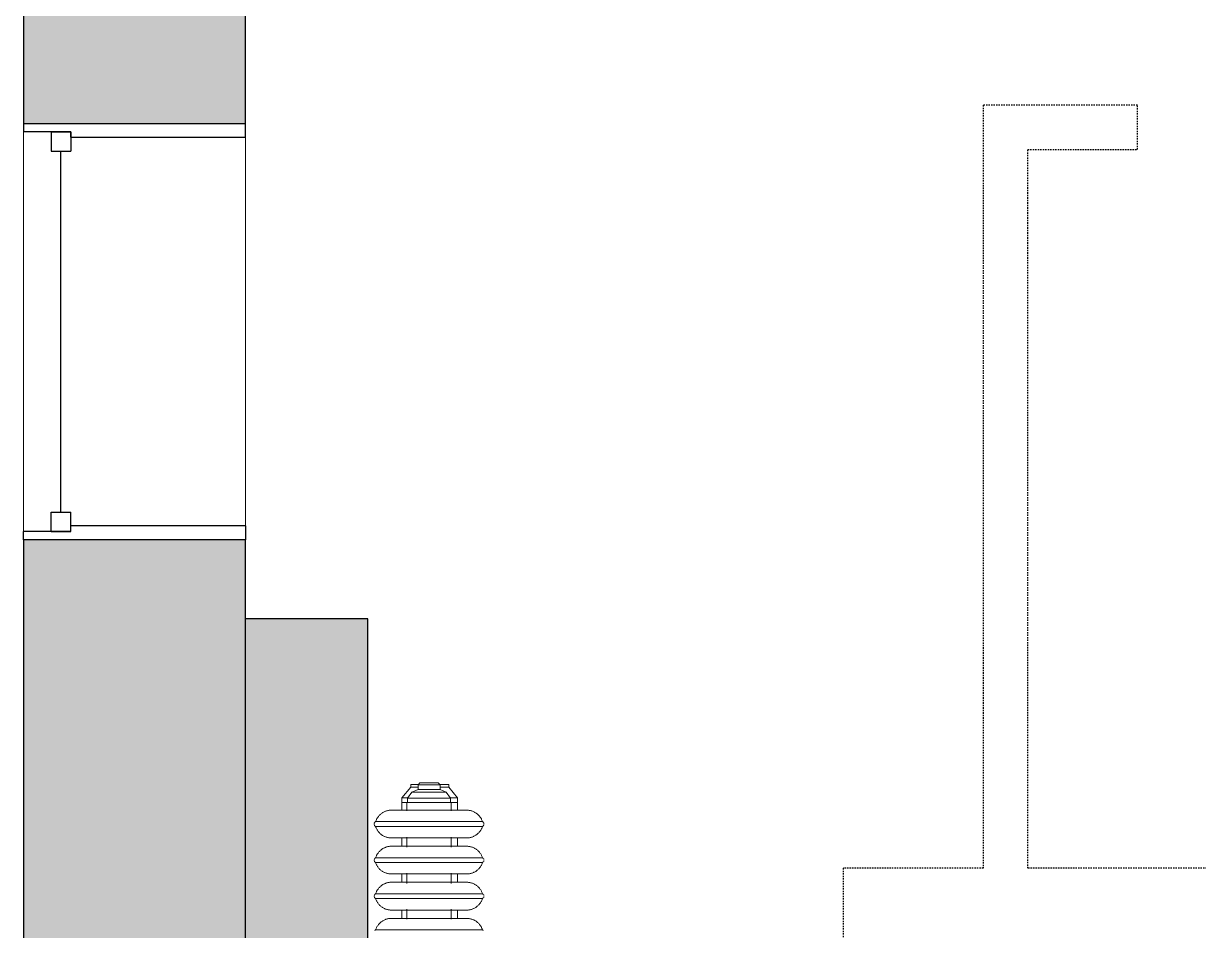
# Model space of a CAD drawing. Header units: inches. Extents: x -1176 to 1507, y -2527 to 978.
# Drawn here: x -1035.1 to -929.2, y 180.8 to 262.5 of the extents above; entities that cross this region are included whole.
import ezdxf

# ---------------------------------------------------------------- set-up
doc = ezdxf.new("R2010")
doc.units = ezdxf.units.IN
doc.header["$MEASUREMENT"] = 0
doc.linetypes.add('Demolished', pattern=[0.1875, 0.125, -0.0625])
for name, color, linetype, lineweight in [('A-GENM', 13, 'Continuous', 18), ('A-GLAZ', 151, 'Continuous', 18), ('A-WALL', 113, 'Continuous', 18), ('A-WALL-PATT', 111, 'Continuous', 18)]:
    doc.layers.add(name, color=color, linetype=linetype, lineweight=lineweight)

# ---------------------------------------------------------------- blocks, each defined once
blk = doc.blocks.new('Double Hung - side window 4_ X 4_6_-6972803-3rd Floor Demo')
at = {"layer": 'A-GLAZ', "color": 8, "lineweight": 30}
for p, q in [((-18.75, 10), (-18, 10)), ((-18, 5.75), (-18, 10)), ((18, 5.75), (18, 10)), ((18.75, 10), (18, 10)), ((-18, 7.5), (-18, 5.75)), ((-18, 7.5), (-16.25, 7.5)), ((-16.25, 7.5), (-16.25, 5.75)), ((16.25, 7.5), (16.25, 5.75)), ((18, 7.5), (16.25, 7.5)), ((18, 7.5), (18, 5.75)), ((-16.25, 6.625), (16.25, 6.625)), ((-18, 5.75), (-16.25, 5.75)), ((-18, 5.75), (-17.5, 5.75)), ((-17.5, -10), (-17.5, 5.75)), ((18, 5.75), (16.25, 5.75)), ((17.5, 5.75), (18, 5.75)), ((17.5, 5.75), (17.5, -10)), ((-17.5, -10), (-18.75, -10)), ((17.5, -10), (18.75, -10))]:
    blk.add_line(p, q, dxfattribs=at)
blk = doc.blocks.new('Cast_Iron_Radiator_8182 - Cast_Iron_Radiator_8182-V33-3rd Floor Demo')
at = {"layer": 'A-GENM', "lineweight": 9}
for p, q in [((4.22, 4.81), (4.19, 4.85)), ((4.22, 1), (4.22, 4.81)), ((7.06, 4.85), (7.03, 4.81)), ((7.03, 1), (7.03, 4.81)), ((7.25, 4.93), (7.21, 4.93)), ((7.29, 4.93), (7.25, 4.93)), ((7.47, 4.81), (7.44, 4.85)), ((7.47, 1), (7.47, 4.81)), ((10.31, 4.85), (10.28, 4.81)), ((10.28, 1), (10.28, 4.81)), ((10.5, 4.93), (10.46, 4.93)), ((10.54, 4.93), (10.5, 4.93)), ((10.72, 4.81), (10.69, 4.85)), ((10.72, 1), (10.72, 4.81)), ((13.56, 4.85), (13.53, 4.81)), ((13.53, 1), (13.53, 4.81)), ((13.75, 4.93), (13.71, 4.93)), ((13.79, 4.93), (13.75, 4.93)), ((13.97, 4.81), (13.94, 4.85)), ((13.97, 1), (13.97, 4.81)), ((6, 2.44), (5.25, 2.44)), ((9.25, 2.44), (8.5, 2.44)), ((12.5, 2.44), (11.75, 2.44)), ((15.7, 2.44), (15, 2.44)), ((16.11, 2.44), (15.7, 2.44)), ((15.7, 2.44), (15.7, 2.29)), ((15.7, 2.3), (15.7, 2.19)), ((15.7, 2.19), (15.7, 2.01)), ((17.06, 1.63), (16.11, 2.44)), ((16.11, 1.94), (16.11, 2.44)), ((6.07, 2), (5.18, 2)), ((9.32, 2), (8.4, 2)), ((12.57, 2), (11.68, 2)), ((15.7, 2), (14.93, 2)), ((15.7, 2), (15.7, -2)), ((16.07, 1.93), (15.7, 1.93)), ((16.62, 1.55), (16.07, 1.93)), ((16.07, 1.93), (16.07, -1.93)), ((16.85, 0.99), (16.62, 1.55)), ((16.62, 1.55), (16.62, -1.55)), ((17.31, 1.63), (17.06, 1.63)), ((17.06, 1.63), (17.06, 1.03)), ((17.31, 1.63), (17.31, 0.98)), ((4.22, -1), (4.22, 1)), ((5.25, -1), (5.25, 1)), ((6, 1), (6, -1)), ((7.03, -1), (7.03, 1)), ((7.47, -1), (7.47, 1)), ((8.5, -1), (8.5, 1)), ((9.25, 1), (9.25, -1)), ((10.28, -1), (10.28, 1)), ((10.72, -1), (10.72, 1)), ((11.75, -1), (11.75, 1)), ((12.5, 1), (12.5, -1)), ((13.53, -1), (13.53, 1)), ((13.97, -1), (13.97, 1)), ((15, -1), (15, 1)), ((17.27, 0.99), (16.85, 0.99)), ((16.85, 0.99), (16.85, -0.99)), ((17.45, 0.82), (17.27, 0.99)), ((17.27, 0.99), (17.27, -0.99)), ((17.45, 0.82), (17.45, -0.82)), ((4.22, -4.81), (4.22, -1)), ((7.03, -4.81), (7.03, -1)), ((7.47, -4.81), (7.47, -1)), ((10.28, -4.81), (10.28, -1)), ((10.72, -4.81), (10.72, -1)), ((13.53, -4.81), (13.53, -1)), ((13.97, -4.81), (13.97, -1)), ((16.62, -1.55), (16.85, -0.99)), ((16.85, -0.99), (17.27, -0.99)), ((17.06, -1.01), (17.06, -1.77)), ((17.27, -0.99), (17.45, -0.82)), ((17.31, -0.96), (17.31, -1.77)), ((5.18, -2), (6.07, -2)), ((8.4, -2), (9.32, -2)), ((11.68, -2), (12.57, -2)), ((14.93, -2), (15.7, -2)), ((15.7, -1.93), (16.07, -1.93)), ((15.7, -2.02), (15.7, -2.29)), ((16.07, -1.93), (16.62, -1.55)), ((16.11, -2.57), (17.06, -1.77)), ((16.11, -2.57), (16.11, -1.92)), ((17.06, -1.77), (17.31, -1.77)), ((5.25, -2.56), (6, -2.56)), ((8.5, -2.56), (9.25, -2.56)), ((11.75, -2.56), (12.5, -2.56)), ((15, -2.56), (15.7, -2.56)), ((15.7, -2.3), (15.7, -2.45)), ((15.7, -2.44), (15.7, -2.55)), ((15.7, -2.56), (15.7, -2.57)), ((15.7, -2.57), (16.11, -2.57)), ((4.19, -4.85), (4.22, -4.81)), ((7.03, -4.81), (7.06, -4.85)), ((7.21, -4.93), (7.25, -4.93)), ((7.25, -4.93), (7.29, -4.93)), ((7.44, -4.85), (7.47, -4.81)), ((10.28, -4.81), (10.31, -4.85)), ((10.46, -4.93), (10.5, -4.93)), ((10.5, -4.93), (10.54, -4.93)), ((10.69, -4.85), (10.72, -4.81)), ((13.53, -4.81), (13.56, -4.85)), ((13.71, -4.93), (13.75, -4.93)), ((13.75, -4.93), (13.79, -4.93)), ((13.94, -4.85), (13.97, -4.81))]:
    blk.add_line(p, q, dxfattribs=at)
at = {"layer": 'A-GENM', "lineweight": 9, "flags": 128}
for points in [[(4.17, 4.88), (4.18, 4.87), (4.18, 4.87), (4.18, 4.86), (4.19, 4.85), (4.19, 4.85)], [(4.22, 4.81), (4.27, 4.79), (4.33, 4.77), (4.39, 4.74), (4.44, 4.72), (4.49, 4.69), (4.54, 4.66), (4.59, 4.62), (4.64, 4.59), (4.69, 4.55), (4.74, 4.51), (4.78, 4.47), (4.82, 4.43), (4.86, 4.39), (4.9, 4.34), (4.94, 4.3), (4.98, 4.25), (5.01, 4.2), (5.04, 4.15), (5.07, 4.1), (5.1, 4.04), (5.12, 3.99), (5.15, 3.93), (5.17, 3.88), (5.19, 3.82), (5.2, 3.76), (5.22, 3.7), (5.23, 3.64), (5.24, 3.58), (5.25, 3.52), (5.25, 3.47), (5.25, 3.41), (5.25, 3.38)], [(6, 3.38), (6, 3.44), (6, 3.5), (6.01, 3.56), (6.02, 3.62), (6.03, 3.68), (6.04, 3.74), (6.06, 3.8), (6.07, 3.85), (6.09, 3.91), (6.12, 3.97), (6.14, 4.02), (6.17, 4.08), (6.2, 4.13), (6.23, 4.18), (6.26, 4.23), (6.29, 4.28), (6.33, 4.33), (6.37, 4.37), (6.41, 4.42), (6.45, 4.46), (6.5, 4.5), (6.54, 4.54), (6.59, 4.58), (6.64, 4.61), (6.69, 4.65), (6.74, 4.68), (6.79, 4.71), (6.84, 4.73), (6.9, 4.76), (6.95, 4.78), (7.01, 4.8)], [(7.06, 4.85), (7.06, 4.85), (7.07, 4.86), (7.07, 4.87), (7.08, 4.87), (7.08, 4.88)], [(7.09, 4.89), (7.1, 4.89), (7.1, 4.9), (7.11, 4.9), (7.12, 4.9)], [(7.13, 4.91), (7.13, 4.92), (7.14, 4.92), (7.15, 4.92), (7.16, 4.92), (7.16, 4.93)], [(7.34, 4.93), (7.35, 4.92), (7.35, 4.92), (7.36, 4.92), (7.37, 4.91), (7.37, 4.91)], [(7.39, 4.9), (7.39, 4.9), (7.4, 4.9), (7.4, 4.89), (7.41, 4.89)], [(7.42, 4.88), (7.43, 4.87), (7.43, 4.87), (7.43, 4.86), (7.44, 4.85), (7.44, 4.85)], [(7.47, 4.81), (7.52, 4.79), (7.58, 4.77), (7.64, 4.74), (7.69, 4.72), (7.74, 4.69), (7.79, 4.66), (7.84, 4.62), (7.89, 4.59), (7.94, 4.55), (7.99, 4.51), (8.03, 4.47), (8.07, 4.43), (8.11, 4.39), (8.15, 4.34), (8.19, 4.3), (8.23, 4.25), (8.26, 4.2), (8.29, 4.15), (8.32, 4.1), (8.35, 4.04), (8.37, 3.99), (8.4, 3.93), (8.42, 3.88), (8.44, 3.82), (8.45, 3.76), (8.47, 3.7), (8.48, 3.64), (8.49, 3.58), (8.5, 3.52), (8.5, 3.47), (8.5, 3.41), (8.5, 3.38)], [(9.25, 3.38), (9.25, 3.44), (9.25, 3.5), (9.26, 3.56), (9.27, 3.62), (9.28, 3.68), (9.29, 3.74), (9.31, 3.8), (9.32, 3.85), (9.34, 3.91), (9.37, 3.97), (9.39, 4.02), (9.42, 4.08), (9.45, 4.13), (9.48, 4.18), (9.51, 4.23), (9.54, 4.28), (9.58, 4.33), (9.62, 4.37), (9.66, 4.42), (9.7, 4.46), (9.75, 4.5), (9.79, 4.54), (9.84, 4.58), (9.89, 4.61), (9.94, 4.65), (9.99, 4.68), (10.04, 4.71), (10.09, 4.73), (10.15, 4.76), (10.2, 4.78), (10.26, 4.8)], [(10.31, 4.85), (10.31, 4.85), (10.32, 4.86), (10.32, 4.87), (10.33, 4.87), (10.33, 4.88)], [(10.34, 4.89), (10.35, 4.89), (10.35, 4.9), (10.36, 4.9), (10.37, 4.9)], [(10.38, 4.91), (10.38, 4.92), (10.39, 4.92), (10.4, 4.92), (10.41, 4.92), (10.41, 4.93)], [(10.59, 4.93), (10.6, 4.92), (10.6, 4.92), (10.61, 4.92), (10.62, 4.91), (10.62, 4.91)], [(10.64, 4.9), (10.64, 4.9), (10.65, 4.9), (10.65, 4.89), (10.66, 4.89)], [(10.67, 4.88), (10.68, 4.87), (10.68, 4.87), (10.68, 4.86), (10.69, 4.85), (10.69, 4.85)], [(10.72, 4.81), (10.77, 4.79), (10.83, 4.77), (10.89, 4.74), (10.94, 4.72), (10.99, 4.69), (11.04, 4.66), (11.09, 4.62), (11.14, 4.59), (11.19, 4.55), (11.24, 4.51), (11.28, 4.47), (11.32, 4.43), (11.36, 4.39), (11.4, 4.34), (11.44, 4.3), (11.48, 4.25), (11.51, 4.2), (11.54, 4.15), (11.57, 4.1), (11.6, 4.04), (11.62, 3.99), (11.65, 3.93), (11.67, 3.88), (11.69, 3.82), (11.7, 3.76), (11.72, 3.7), (11.73, 3.64), (11.74, 3.58), (11.75, 3.52), (11.75, 3.47), (11.75, 3.41), (11.75, 3.38)], [(12.5, 3.38), (12.5, 3.44), (12.5, 3.5), (12.51, 3.56), (12.52, 3.62), (12.53, 3.68), (12.54, 3.74), (12.56, 3.8), (12.57, 3.85), (12.59, 3.91), (12.62, 3.97), (12.64, 4.02), (12.67, 4.08), (12.7, 4.13), (12.73, 4.18), (12.76, 4.23), (12.79, 4.28), (12.83, 4.33), (12.87, 4.37), (12.91, 4.42), (12.95, 4.46), (13, 4.5), (13.04, 4.54), (13.09, 4.58), (13.14, 4.61), (13.19, 4.65), (13.24, 4.68), (13.29, 4.71), (13.34, 4.73), (13.4, 4.76), (13.45, 4.78), (13.51, 4.8)], [(13.56, 4.85), (13.56, 4.85), (13.57, 4.86), (13.57, 4.87), (13.58, 4.87), (13.58, 4.88)], [(13.59, 4.89), (13.6, 4.89), (13.6, 4.9), (13.61, 4.9), (13.62, 4.9)], [(13.63, 4.91), (13.63, 4.92), (13.64, 4.92), (13.65, 4.92), (13.66, 4.92), (13.66, 4.93)], [(13.84, 4.93), (13.85, 4.92), (13.85, 4.92), (13.86, 4.92), (13.87, 4.91), (13.87, 4.91)], [(13.89, 4.9), (13.89, 4.9), (13.9, 4.9), (13.9, 4.89), (13.91, 4.89)], [(13.92, 4.88), (13.93, 4.87), (13.93, 4.87), (13.93, 4.86), (13.94, 4.85), (13.94, 4.85)], [(13.97, 4.81), (14.02, 4.79), (14.08, 4.77), (14.14, 4.74), (14.19, 4.72), (14.24, 4.69), (14.29, 4.66), (14.34, 4.62), (14.39, 4.59), (14.44, 4.55), (14.49, 4.51), (14.53, 4.47), (14.57, 4.43), (14.61, 4.39), (14.65, 4.34), (14.69, 4.3), (14.73, 4.25), (14.76, 4.2), (14.79, 4.15), (14.82, 4.1), (14.85, 4.04), (14.87, 3.99), (14.9, 3.93), (14.92, 3.88), (14.94, 3.82), (14.95, 3.76), (14.97, 3.7), (14.98, 3.64), (14.99, 3.58), (15, 3.52), (15, 3.47), (15, 3.41), (15, 3.38)], [(5.25, 3.38), (5.25, 3.38), (5.25, 3.38), (5.25, 3.37), (5.25, 3.35), (5.25, 3.34), (5.25, 3.31), (5.25, 3.29), (5.25, 3.26), (5.25, 3.23), (5.25, 3.19), (5.25, 3.16), (5.25, 3.11), (5.25, 3.07), (5.25, 3.02), (5.25, 2.97), (5.25, 2.91), (5.25, 2.85), (5.25, 2.79), (5.25, 2.73), (5.25, 2.66), (5.25, 2.59), (5.25, 2.52), (5.25, 2.44)], [(5.25, 1), (5.25, 1.1), (5.25, 1.19), (5.25, 1.29), (5.25, 1.38), (5.25, 1.47), (5.25, 1.57), (5.25, 1.66), (5.25, 1.75), (5.25, 1.84), (5.25, 1.93), (5.25, 2.02), (5.25, 2.1), (5.25, 2.18), (5.25, 2.27), (5.25, 2.35), (5.25, 2.42), (5.25, 2.5), (5.25, 2.57), (5.25, 2.64), (5.25, 2.71), (5.25, 2.77), (5.25, 2.84), (5.25, 2.9), (5.25, 2.95), (5.25, 3.01), (5.25, 3.06), (5.25, 3.1), (5.25, 3.15), (5.25, 3.18), (5.25, 3.22), (5.25, 3.25), (5.25, 3.28), (5.25, 3.31), (5.25, 3.33), (5.25, 3.35), (5.25, 3.36), (5.25, 3.37), (5.25, 3.38), (5.25, 3.38), (5.25, 3.38)], [(6, 2.44), (6, 2.5), (6, 2.57), (6, 2.64), (6, 2.71), (6, 2.77), (6, 2.84), (6, 2.9), (6, 2.95), (6, 3.01), (6, 3.06), (6, 3.1), (6, 3.15), (6, 3.18), (6, 3.22), (6, 3.25), (6, 3.28), (6, 3.31), (6, 3.33), (6, 3.35), (6, 3.36), (6, 3.37), (6, 3.38), (6, 3.38), (6, 3.38)], [(6, 3.38), (6, 3.38), (6, 3.38), (6, 3.37), (6, 3.35), (6, 3.34), (6, 3.31), (6, 3.29), (6, 3.26), (6, 3.23), (6, 3.19), (6, 3.16), (6, 3.11), (6, 3.07), (6, 3.02), (6, 2.97), (6, 2.91), (6, 2.85), (6, 2.79), (6, 2.73), (6, 2.66), (6, 2.59), (6, 2.52), (6, 2.44), (6, 2.37), (6, 2.29), (6, 2.21), (6, 2.12), (6, 2.04), (6, 1.95), (6, 1.86), (6, 1.77), (6, 1.68), (6, 1.59), (6, 1.5), (6, 1.41), (6, 1.31), (6, 1.22), (6, 1.12), (6, 1.03), (6, 1)], [(8.5, 3.38), (8.5, 3.38), (8.5, 3.38), (8.5, 3.37), (8.5, 3.35), (8.5, 3.34), (8.5, 3.31), (8.5, 3.29), (8.5, 3.26), (8.5, 3.23), (8.5, 3.19), (8.5, 3.16), (8.5, 3.11), (8.5, 3.07), (8.5, 3.02), (8.5, 2.97), (8.5, 2.91), (8.5, 2.85), (8.5, 2.79), (8.5, 2.73), (8.5, 2.66), (8.5, 2.59), (8.5, 2.52), (8.5, 2.44)], [(8.5, 1), (8.5, 1.1), (8.5, 1.19), (8.5, 1.29), (8.5, 1.38), (8.5, 1.47), (8.5, 1.57), (8.5, 1.66), (8.5, 1.75), (8.5, 1.84), (8.5, 1.93), (8.5, 2.02), (8.5, 2.1), (8.5, 2.18), (8.5, 2.27), (8.5, 2.35), (8.5, 2.42), (8.5, 2.5), (8.5, 2.57), (8.5, 2.64), (8.5, 2.71), (8.5, 2.77), (8.5, 2.84), (8.5, 2.9), (8.5, 2.95), (8.5, 3.01), (8.5, 3.06), (8.5, 3.1), (8.5, 3.15), (8.5, 3.18), (8.5, 3.22), (8.5, 3.25), (8.5, 3.28), (8.5, 3.31), (8.5, 3.33), (8.5, 3.35), (8.5, 3.36), (8.5, 3.37), (8.5, 3.38), (8.5, 3.38), (8.5, 3.38)], [(9.25, 2.44), (9.25, 2.5), (9.25, 2.57), (9.25, 2.64), (9.25, 2.71), (9.25, 2.77), (9.25, 2.84), (9.25, 2.9), (9.25, 2.95), (9.25, 3.01), (9.25, 3.06), (9.25, 3.1), (9.25, 3.15), (9.25, 3.18), (9.25, 3.22), (9.25, 3.25), (9.25, 3.28), (9.25, 3.31), (9.25, 3.33), (9.25, 3.35), (9.25, 3.36), (9.25, 3.37), (9.25, 3.38), (9.25, 3.38), (9.25, 3.38)], [(9.25, 3.38), (9.25, 3.38), (9.25, 3.38), (9.25, 3.37), (9.25, 3.35), (9.25, 3.34), (9.25, 3.31), (9.25, 3.29), (9.25, 3.26), (9.25, 3.23), (9.25, 3.19), (9.25, 3.16), (9.25, 3.11), (9.25, 3.07), (9.25, 3.02), (9.25, 2.97), (9.25, 2.91), (9.25, 2.85), (9.25, 2.79), (9.25, 2.73), (9.25, 2.66), (9.25, 2.59), (9.25, 2.52), (9.25, 2.44), (9.25, 2.37), (9.25, 2.29), (9.25, 2.21), (9.25, 2.12), (9.25, 2.04), (9.25, 1.95), (9.25, 1.86), (9.25, 1.77), (9.25, 1.68), (9.25, 1.59), (9.25, 1.5), (9.25, 1.41), (9.25, 1.31), (9.25, 1.22), (9.25, 1.12), (9.25, 1.03), (9.25, 1)], [(11.75, 3.38), (11.75, 3.38), (11.75, 3.38), (11.75, 3.37), (11.75, 3.35), (11.75, 3.34), (11.75, 3.31), (11.75, 3.29), (11.75, 3.26), (11.75, 3.23), (11.75, 3.19), (11.75, 3.16), (11.75, 3.11), (11.75, 3.07), (11.75, 3.02), (11.75, 2.97), (11.75, 2.91), (11.75, 2.85), (11.75, 2.79), (11.75, 2.73), (11.75, 2.66), (11.75, 2.59), (11.75, 2.52), (11.75, 2.44)], [(11.75, 1), (11.75, 1.1), (11.75, 1.19), (11.75, 1.29), (11.75, 1.38), (11.75, 1.47), (11.75, 1.57), (11.75, 1.66), (11.75, 1.75), (11.75, 1.84), (11.75, 1.93), (11.75, 2.02), (11.75, 2.1), (11.75, 2.18), (11.75, 2.27), (11.75, 2.35), (11.75, 2.42), (11.75, 2.5), (11.75, 2.57), (11.75, 2.64), (11.75, 2.71), (11.75, 2.77), (11.75, 2.84), (11.75, 2.9), (11.75, 2.95), (11.75, 3.01), (11.75, 3.06), (11.75, 3.1), (11.75, 3.15), (11.75, 3.18), (11.75, 3.22), (11.75, 3.25), (11.75, 3.28), (11.75, 3.31), (11.75, 3.33), (11.75, 3.35), (11.75, 3.36), (11.75, 3.37), (11.75, 3.38), (11.75, 3.38), (11.75, 3.38)], [(12.5, 2.44), (12.5, 2.5), (12.5, 2.57), (12.5, 2.64), (12.5, 2.71), (12.5, 2.77), (12.5, 2.84), (12.5, 2.9), (12.5, 2.95), (12.5, 3.01), (12.5, 3.06), (12.5, 3.1), (12.5, 3.15), (12.5, 3.18), (12.5, 3.22), (12.5, 3.25), (12.5, 3.28), (12.5, 3.31), (12.5, 3.33), (12.5, 3.35), (12.5, 3.36), (12.5, 3.37), (12.5, 3.38), (12.5, 3.38), (12.5, 3.38)], [(12.5, 3.38), (12.5, 3.38), (12.5, 3.38), (12.5, 3.37), (12.5, 3.35), (12.5, 3.34), (12.5, 3.31), (12.5, 3.29), (12.5, 3.26), (12.5, 3.23), (12.5, 3.19), (12.5, 3.16), (12.5, 3.11), (12.5, 3.07), (12.5, 3.02), (12.5, 2.97), (12.5, 2.91), (12.5, 2.85), (12.5, 2.79), (12.5, 2.73), (12.5, 2.66), (12.5, 2.59), (12.5, 2.52), (12.5, 2.44), (12.5, 2.37), (12.5, 2.29), (12.5, 2.21), (12.5, 2.12), (12.5, 2.04), (12.5, 1.95), (12.5, 1.86), (12.5, 1.77), (12.5, 1.68), (12.5, 1.59), (12.5, 1.5), (12.5, 1.41), (12.5, 1.31), (12.5, 1.22), (12.5, 1.12), (12.5, 1.03), (12.5, 1)], [(15, 3.38), (15, 3.38), (15, 3.38), (15, 3.37), (15, 3.35), (15, 3.34), (15, 3.31), (15, 3.29), (15, 3.26), (15, 3.23), (15, 3.19), (15, 3.16), (15, 3.11), (15, 3.07), (15, 3.02), (15, 2.97), (15, 2.91), (15, 2.85), (15, 2.79), (15, 2.73), (15, 2.66), (15, 2.59), (15, 2.52), (15, 2.44)], [(15, 1), (15, 1.1), (15, 1.19), (15, 1.29), (15, 1.38), (15, 1.47), (15, 1.57), (15, 1.66), (15, 1.75), (15, 1.84), (15, 1.93), (15, 2.02), (15, 2.1), (15, 2.18), (15, 2.27), (15, 2.35), (15, 2.42), (15, 2.5), (15, 2.57), (15, 2.64), (15, 2.71), (15, 2.77), (15, 2.84), (15, 2.9), (15, 2.95), (15, 3.01), (15, 3.06), (15, 3.1), (15, 3.15), (15, 3.18), (15, 3.22), (15, 3.25), (15, 3.28), (15, 3.31), (15, 3.33), (15, 3.35), (15, 3.36), (15, 3.37), (15, 3.38), (15, 3.38), (15, 3.38)], [(5.25, -3.38), (5.25, -3.38), (5.25, -3.38), (5.25, -3.37), (5.25, -3.35), (5.25, -3.34), (5.25, -3.31), (5.25, -3.29), (5.25, -3.26), (5.25, -3.23), (5.25, -3.19), (5.25, -3.16), (5.25, -3.11), (5.25, -3.07), (5.25, -3.02), (5.25, -2.97), (5.25, -2.91), (5.25, -2.85), (5.25, -2.79), (5.25, -2.73), (5.25, -2.66), (5.25, -2.59), (5.25, -2.52), (5.25, -2.44), (5.25, -2.37), (5.25, -2.29), (5.25, -2.21), (5.25, -2.12), (5.25, -2.04), (5.25, -1.95), (5.25, -1.86), (5.25, -1.77), (5.25, -1.68), (5.25, -1.59), (5.25, -1.5), (5.25, -1.41), (5.25, -1.31), (5.25, -1.22), (5.25, -1.12), (5.25, -1.03), (5.25, -1)], [(6, -1), (6, -1.1), (6, -1.19), (6, -1.29), (6, -1.38), (6, -1.47), (6, -1.57), (6, -1.66), (6, -1.75), (6, -1.84), (6, -1.93), (6, -2.02), (6, -2.1), (6, -2.18), (6, -2.27), (6, -2.35), (6, -2.42), (6, -2.5), (6, -2.57), (6, -2.64), (6, -2.71), (6, -2.77), (6, -2.84), (6, -2.9), (6, -2.95), (6, -3.01), (6, -3.06), (6, -3.1), (6, -3.15), (6, -3.18), (6, -3.22), (6, -3.25), (6, -3.28), (6, -3.31), (6, -3.33), (6, -3.35), (6, -3.36), (6, -3.37), (6, -3.38), (6, -3.38), (6, -3.38)], [(8.5, -3.38), (8.5, -3.38), (8.5, -3.38), (8.5, -3.37), (8.5, -3.35), (8.5, -3.34), (8.5, -3.31), (8.5, -3.29), (8.5, -3.26), (8.5, -3.23), (8.5, -3.19), (8.5, -3.16), (8.5, -3.11), (8.5, -3.07), (8.5, -3.02), (8.5, -2.97), (8.5, -2.91), (8.5, -2.85), (8.5, -2.79), (8.5, -2.73), (8.5, -2.66), (8.5, -2.59), (8.5, -2.52), (8.5, -2.44), (8.5, -2.37), (8.5, -2.29), (8.5, -2.21), (8.5, -2.12), (8.5, -2.04), (8.5, -1.95), (8.5, -1.86), (8.5, -1.77), (8.5, -1.68), (8.5, -1.59), (8.5, -1.5), (8.5, -1.41), (8.5, -1.31), (8.5, -1.22), (8.5, -1.12), (8.5, -1.03), (8.5, -1)], [(9.25, -1), (9.25, -1.1), (9.25, -1.19), (9.25, -1.29), (9.25, -1.38), (9.25, -1.47), (9.25, -1.57), (9.25, -1.66), (9.25, -1.75), (9.25, -1.84), (9.25, -1.93), (9.25, -2.02), (9.25, -2.1), (9.25, -2.18), (9.25, -2.27), (9.25, -2.35), (9.25, -2.42), (9.25, -2.5), (9.25, -2.57), (9.25, -2.64), (9.25, -2.71), (9.25, -2.77), (9.25, -2.84), (9.25, -2.9), (9.25, -2.95), (9.25, -3.01), (9.25, -3.06), (9.25, -3.1), (9.25, -3.15), (9.25, -3.18), (9.25, -3.22), (9.25, -3.25), (9.25, -3.28), (9.25, -3.31), (9.25, -3.33), (9.25, -3.35), (9.25, -3.36), (9.25, -3.37), (9.25, -3.38), (9.25, -3.38), (9.25, -3.38)], [(11.75, -3.38), (11.75, -3.38), (11.75, -3.38), (11.75, -3.37), (11.75, -3.35), (11.75, -3.34), (11.75, -3.31), (11.75, -3.29), (11.75, -3.26), (11.75, -3.23), (11.75, -3.19), (11.75, -3.16), (11.75, -3.11), (11.75, -3.07), (11.75, -3.02), (11.75, -2.97), (11.75, -2.91), (11.75, -2.85), (11.75, -2.79), (11.75, -2.73), (11.75, -2.66), (11.75, -2.59), (11.75, -2.52), (11.75, -2.44), (11.75, -2.37), (11.75, -2.29), (11.75, -2.21), (11.75, -2.12), (11.75, -2.04), (11.75, -1.95), (11.75, -1.86), (11.75, -1.77), (11.75, -1.68), (11.75, -1.59), (11.75, -1.5), (11.75, -1.41), (11.75, -1.31), (11.75, -1.22), (11.75, -1.12), (11.75, -1.03), (11.75, -1)], [(12.5, -1), (12.5, -1.1), (12.5, -1.19), (12.5, -1.29), (12.5, -1.38), (12.5, -1.47), (12.5, -1.57), (12.5, -1.66), (12.5, -1.75), (12.5, -1.84), (12.5, -1.93), (12.5, -2.02), (12.5, -2.1), (12.5, -2.18), (12.5, -2.27), (12.5, -2.35), (12.5, -2.42), (12.5, -2.5), (12.5, -2.57), (12.5, -2.64), (12.5, -2.71), (12.5, -2.77), (12.5, -2.84), (12.5, -2.9), (12.5, -2.95), (12.5, -3.01), (12.5, -3.06), (12.5, -3.1), (12.5, -3.15), (12.5, -3.18), (12.5, -3.22), (12.5, -3.25), (12.5, -3.28), (12.5, -3.31), (12.5, -3.33), (12.5, -3.35), (12.5, -3.36), (12.5, -3.37), (12.5, -3.38), (12.5, -3.38), (12.5, -3.38)], [(15, -3.38), (15, -3.38), (15, -3.38), (15, -3.37), (15, -3.35), (15, -3.34), (15, -3.31), (15, -3.29), (15, -3.26), (15, -3.23), (15, -3.19), (15, -3.16), (15, -3.11), (15, -3.07), (15, -3.02), (15, -2.97), (15, -2.91), (15, -2.85), (15, -2.79), (15, -2.73), (15, -2.66), (15, -2.59), (15, -2.52), (15, -2.44), (15, -2.37), (15, -2.29), (15, -2.21), (15, -2.12), (15, -2.04), (15, -1.95), (15, -1.86), (15, -1.77), (15, -1.68), (15, -1.59), (15, -1.5), (15, -1.41), (15, -1.31), (15, -1.22), (15, -1.12), (15, -1.03), (15, -1)], [(5.25, -2.57), (5.25, -2.64), (5.25, -2.71), (5.25, -2.77), (5.25, -2.84), (5.25, -2.9), (5.25, -2.95), (5.25, -3.01), (5.25, -3.06), (5.25, -3.1), (5.25, -3.15), (5.25, -3.18), (5.25, -3.22), (5.25, -3.25), (5.25, -3.28), (5.25, -3.31), (5.25, -3.33), (5.25, -3.35), (5.25, -3.36), (5.25, -3.37), (5.25, -3.38), (5.25, -3.38), (5.25, -3.38)], [(6, -3.38), (6, -3.38), (6, -3.38), (6, -3.37), (6, -3.35), (6, -3.34), (6, -3.31), (6, -3.29), (6, -3.26), (6, -3.23), (6, -3.19), (6, -3.16), (6, -3.11), (6, -3.07), (6, -3.02), (6, -2.97), (6, -2.91), (6, -2.85), (6, -2.79), (6, -2.73), (6, -2.66), (6, -2.59), (6, -2.56)], [(8.5, -2.57), (8.5, -2.64), (8.5, -2.71), (8.5, -2.77), (8.5, -2.84), (8.5, -2.9), (8.5, -2.95), (8.5, -3.01), (8.5, -3.06), (8.5, -3.1), (8.5, -3.15), (8.5, -3.18), (8.5, -3.22), (8.5, -3.25), (8.5, -3.28), (8.5, -3.31), (8.5, -3.33), (8.5, -3.35), (8.5, -3.36), (8.5, -3.37), (8.5, -3.38), (8.5, -3.38), (8.5, -3.38)], [(9.25, -3.38), (9.25, -3.38), (9.25, -3.38), (9.25, -3.37), (9.25, -3.35), (9.25, -3.34), (9.25, -3.31), (9.25, -3.29), (9.25, -3.26), (9.25, -3.23), (9.25, -3.19), (9.25, -3.16), (9.25, -3.11), (9.25, -3.07), (9.25, -3.02), (9.25, -2.97), (9.25, -2.91), (9.25, -2.85), (9.25, -2.79), (9.25, -2.73), (9.25, -2.66), (9.25, -2.59), (9.25, -2.56)], [(11.75, -2.57), (11.75, -2.64), (11.75, -2.71), (11.75, -2.77), (11.75, -2.84), (11.75, -2.9), (11.75, -2.95), (11.75, -3.01), (11.75, -3.06), (11.75, -3.1), (11.75, -3.15), (11.75, -3.18), (11.75, -3.22), (11.75, -3.25), (11.75, -3.28), (11.75, -3.31), (11.75, -3.33), (11.75, -3.35), (11.75, -3.36), (11.75, -3.37), (11.75, -3.38), (11.75, -3.38), (11.75, -3.38)], [(12.5, -3.38), (12.5, -3.38), (12.5, -3.38), (12.5, -3.37), (12.5, -3.35), (12.5, -3.34), (12.5, -3.31), (12.5, -3.29), (12.5, -3.26), (12.5, -3.23), (12.5, -3.19), (12.5, -3.16), (12.5, -3.11), (12.5, -3.07), (12.5, -3.02), (12.5, -2.97), (12.5, -2.91), (12.5, -2.85), (12.5, -2.79), (12.5, -2.73), (12.5, -2.66), (12.5, -2.59), (12.5, -2.56)], [(15, -2.57), (15, -2.64), (15, -2.71), (15, -2.77), (15, -2.84), (15, -2.9), (15, -2.95), (15, -3.01), (15, -3.06), (15, -3.1), (15, -3.15), (15, -3.18), (15, -3.22), (15, -3.25), (15, -3.28), (15, -3.31), (15, -3.33), (15, -3.35), (15, -3.36), (15, -3.37), (15, -3.38), (15, -3.38), (15, -3.38)], [(5.25, -3.38), (5.25, -3.44), (5.25, -3.5), (5.24, -3.56), (5.23, -3.62), (5.22, -3.68), (5.21, -3.74), (5.19, -3.8), (5.18, -3.85), (5.16, -3.91), (5.13, -3.97), (5.11, -4.02), (5.08, -4.08), (5.05, -4.13), (5.02, -4.18), (4.99, -4.23), (4.96, -4.28), (4.92, -4.33), (4.88, -4.37), (4.84, -4.42), (4.8, -4.46), (4.75, -4.5), (4.71, -4.54), (4.66, -4.58), (4.61, -4.61), (4.56, -4.65), (4.51, -4.68), (4.46, -4.71), (4.41, -4.73), (4.35, -4.76), (4.3, -4.78), (4.24, -4.8)], [(7.03, -4.81), (6.98, -4.79), (6.92, -4.77), (6.86, -4.74), (6.81, -4.72), (6.76, -4.69), (6.71, -4.66), (6.66, -4.62), (6.61, -4.59), (6.56, -4.55), (6.51, -4.51), (6.47, -4.47), (6.43, -4.43), (6.39, -4.39), (6.35, -4.34), (6.31, -4.3), (6.27, -4.25), (6.24, -4.2), (6.21, -4.15), (6.18, -4.1), (6.15, -4.04), (6.13, -3.99), (6.1, -3.93), (6.08, -3.88), (6.06, -3.82), (6.05, -3.76), (6.03, -3.7), (6.02, -3.64), (6.01, -3.58), (6, -3.52), (6, -3.47), (6, -3.41), (6, -3.38)], [(8.5, -3.38), (8.5, -3.44), (8.5, -3.5), (8.49, -3.56), (8.48, -3.62), (8.47, -3.68), (8.46, -3.74), (8.44, -3.8), (8.43, -3.85), (8.41, -3.91), (8.38, -3.97), (8.36, -4.02), (8.33, -4.08), (8.3, -4.13), (8.27, -4.18), (8.24, -4.23), (8.21, -4.28), (8.17, -4.33), (8.13, -4.37), (8.09, -4.42), (8.05, -4.46), (8, -4.5), (7.96, -4.54), (7.91, -4.58), (7.86, -4.61), (7.81, -4.65), (7.76, -4.68), (7.71, -4.71), (7.66, -4.73), (7.6, -4.76), (7.55, -4.78), (7.49, -4.8)], [(10.28, -4.81), (10.23, -4.79), (10.17, -4.77), (10.11, -4.74), (10.06, -4.72), (10.01, -4.69), (9.96, -4.66), (9.91, -4.62), (9.86, -4.59), (9.81, -4.55), (9.76, -4.51), (9.72, -4.47), (9.68, -4.43), (9.64, -4.39), (9.6, -4.34), (9.56, -4.3), (9.52, -4.25), (9.49, -4.2), (9.46, -4.15), (9.43, -4.1), (9.4, -4.04), (9.38, -3.99), (9.35, -3.93), (9.33, -3.88), (9.31, -3.82), (9.3, -3.76), (9.28, -3.7), (9.27, -3.64), (9.26, -3.58), (9.25, -3.52), (9.25, -3.47), (9.25, -3.41), (9.25, -3.38)], [(11.75, -3.38), (11.75, -3.44), (11.75, -3.5), (11.74, -3.56), (11.73, -3.62), (11.72, -3.68), (11.71, -3.74), (11.69, -3.8), (11.68, -3.85), (11.66, -3.91), (11.63, -3.97), (11.61, -4.02), (11.58, -4.08), (11.55, -4.13), (11.52, -4.18), (11.49, -4.23), (11.46, -4.28), (11.42, -4.33), (11.38, -4.37), (11.34, -4.42), (11.3, -4.46), (11.25, -4.5), (11.21, -4.54), (11.16, -4.58), (11.11, -4.61), (11.06, -4.65), (11.01, -4.68), (10.96, -4.71), (10.91, -4.73), (10.85, -4.76), (10.8, -4.78), (10.74, -4.8)], [(13.53, -4.81), (13.48, -4.79), (13.42, -4.77), (13.36, -4.74), (13.31, -4.72), (13.26, -4.69), (13.21, -4.66), (13.16, -4.62), (13.11, -4.59), (13.06, -4.55), (13.01, -4.51), (12.97, -4.47), (12.93, -4.43), (12.89, -4.39), (12.85, -4.34), (12.81, -4.3), (12.77, -4.25), (12.74, -4.2), (12.71, -4.15), (12.68, -4.1), (12.65, -4.04), (12.63, -3.99), (12.6, -3.93), (12.58, -3.88), (12.56, -3.82), (12.55, -3.76), (12.53, -3.7), (12.52, -3.64), (12.51, -3.58), (12.5, -3.52), (12.5, -3.47), (12.5, -3.41), (12.5, -3.38)], [(15, -3.38), (15, -3.44), (15, -3.5), (14.99, -3.56), (14.98, -3.62), (14.97, -3.68), (14.96, -3.74), (14.94, -3.8), (14.93, -3.85), (14.91, -3.91), (14.88, -3.97), (14.86, -4.02), (14.83, -4.08), (14.8, -4.13), (14.77, -4.18), (14.74, -4.23), (14.71, -4.28), (14.67, -4.33), (14.63, -4.37), (14.59, -4.42), (14.55, -4.46), (14.5, -4.5), (14.46, -4.54), (14.41, -4.58), (14.36, -4.61), (14.31, -4.65), (14.26, -4.68), (14.21, -4.71), (14.16, -4.73), (14.1, -4.76), (14.05, -4.78), (13.99, -4.8)], [(4.19, -4.85), (4.19, -4.85), (4.18, -4.86), (4.18, -4.87), (4.17, -4.87), (4.17, -4.88)], [(7.08, -4.88), (7.07, -4.87), (7.07, -4.87), (7.07, -4.86), (7.06, -4.85), (7.06, -4.85)], [(7.11, -4.9), (7.11, -4.9), (7.1, -4.9), (7.1, -4.89), (7.09, -4.89)], [(7.16, -4.93), (7.15, -4.92), (7.15, -4.92), (7.14, -4.92), (7.13, -4.91), (7.13, -4.91)], [(7.37, -4.91), (7.37, -4.92), (7.36, -4.92), (7.35, -4.92), (7.34, -4.92), (7.34, -4.93)], [(7.41, -4.89), (7.4, -4.89), (7.4, -4.9), (7.39, -4.9), (7.38, -4.9)], [(7.44, -4.85), (7.44, -4.85), (7.43, -4.86), (7.43, -4.87), (7.42, -4.87), (7.42, -4.88)], [(10.33, -4.88), (10.32, -4.87), (10.32, -4.87), (10.32, -4.86), (10.31, -4.85), (10.31, -4.85)], [(10.36, -4.9), (10.36, -4.9), (10.35, -4.9), (10.35, -4.89), (10.34, -4.89)], [(10.41, -4.93), (10.4, -4.92), (10.4, -4.92), (10.39, -4.92), (10.38, -4.91), (10.38, -4.91)], [(10.62, -4.91), (10.62, -4.92), (10.61, -4.92), (10.6, -4.92), (10.59, -4.92), (10.59, -4.93)], [(10.66, -4.89), (10.65, -4.89), (10.65, -4.9), (10.64, -4.9), (10.63, -4.9)], [(10.69, -4.85), (10.69, -4.85), (10.68, -4.86), (10.68, -4.87), (10.67, -4.87), (10.67, -4.88)], [(13.58, -4.88), (13.57, -4.87), (13.57, -4.87), (13.57, -4.86), (13.56, -4.85), (13.56, -4.85)], [(13.61, -4.9), (13.61, -4.9), (13.6, -4.9), (13.6, -4.89), (13.59, -4.89)], [(13.66, -4.93), (13.65, -4.92), (13.65, -4.92), (13.64, -4.92), (13.63, -4.91), (13.63, -4.91)], [(13.87, -4.91), (13.87, -4.92), (13.86, -4.92), (13.85, -4.92), (13.84, -4.92), (13.84, -4.93)], [(13.91, -4.89), (13.9, -4.89), (13.9, -4.9), (13.89, -4.9), (13.88, -4.9)], [(13.94, -4.85), (13.94, -4.85), (13.93, -4.86), (13.93, -4.87), (13.92, -4.87), (13.92, -4.88)]]:
    blk.add_lwpolyline(points, dxfattribs=at)

msp = doc.modelspace()

# ---------------------------------------------------------------- hatches: boundary and pattern name
at = {"layer": 'A-WALL-PATT', "lineweight": 9}
h = msp.add_hatch(color=7, dxfattribs=at)
h.paths.add_polyline_path([(-1015.06, 16.25), (-1015.06, 96), (-1035.06, 96), (-1035.06, 16.25), (-1020.29, 16.25)], flags=0)
h.paths.add_polyline_path([(-1015.06, 133.5), (-1015.06, 216), (-1035.06, 216), (-1035.06, 133.5), (-1017.91, 133.5)], flags=0)
h.paths.add_polyline_path([(-1015.06, 253.5), (-1015.06, 342), (-1035.06, 342), (-1035.06, 253.5)], flags=0)
h.paths.add_polyline_path([(-1035.06, 379.5), (-1015.06, 379.5), (-1015.06, 468.12), (-1035.06, 468.12), (-1035.06, 428.36)], flags=0)
h.paths.add_polyline_path([(-1015.06, 505.62), (-1015.06, 604.37), (-1035.06, 604.37), (-1035.06, 505.62)], flags=0)
h.paths.add_polyline_path([(-1035.06, 641.87), (-1015.06, 641.87), (-1015.06, 729.87), (-1035.06, 729.87), (-1035.06, 669.78)], flags=0)
h.paths.add_polyline_path([(-1015.06, 767.37), (-1015.06, 789.87), (-1035.06, 789.87), (-1035.06, 767.37)], flags=0)
msp.add_hatch(color=7, dxfattribs=at).paths.add_polyline_path([(-1006.35, 143.12), (-1004.06, 143.12), (-1004.06, 208.87), (-1015.06, 208.87), (-1015.06, 143.12)], flags=0)

# ---------------------------------------------------------------- linework, layer by layer
at = {"layer": 'A-WALL', "color": 8, "lineweight": 30}
for p, q in [((-1035.06, 342), (-1035.06, 253.5)), ((-1015.06, 253.5), (-1015.06, 342)), ((-1035.06, 253.5), (-1015.06, 253.5)), ((-1035.06, 216), (-1035.06, 133.5)), ((-1015.06, 216), (-1035.06, 216)), ((-1015.06, 133.5), (-1015.06, 216)), ((-1004.06, 208.87), (-1015.06, 208.87)), ((-1004.06, 143.12), (-1004.06, 208.87))]:
    msp.add_line(p, q, dxfattribs=at)
at = {"layer": 'A-WALL', "color": 250, "linetype": 'Demolished', "lineweight": 30}
for p, q in [((-948.63, 255.14), (-948.63, 186.42)), ((-934.75, 255.14), (-948.63, 255.14)), ((-934.75, 251.14), (-934.75, 255.14)), ((-944.63, 186.42), (-944.63, 251.14)), ((-944.63, 251.14), (-934.75, 251.14)), ((-948.63, 186.42), (-961.24, 186.42)), ((-961.24, 186.42), (-961.24, 174.42)), ((-877.19, 186.42), (-944.63, 186.42))]:
    msp.add_line(p, q, dxfattribs=at)
at = {"layer": 'A-WALL', "lineweight": 9}
for p, q in [((-1035.06, 216), (-1035.06, 253.5)), ((-1015.06, 253.5), (-1015.06, 216))]:
    msp.add_line(p, q, dxfattribs=at)

# ---------------------------------------------------------------- block references
at = {"layer": 'A-GENM', "lineweight": 9, "rotation": 89.99999999999933}
msp.add_blockref('Cast_Iron_Radiator_8182 - Cast_Iron_Radiator_8182-V33-3rd Floor Demo', (-998.54, 176.65), dxfattribs=at)
at = {"layer": 'A-GLAZ', "rotation": 89.99999999999991}
msp.add_blockref('Double Hung - side window 4_ X 4_6_-6972803-3rd Floor Demo', (-1025.06, 234.75), dxfattribs=at)

doc.saveas('drawing.dxf')
